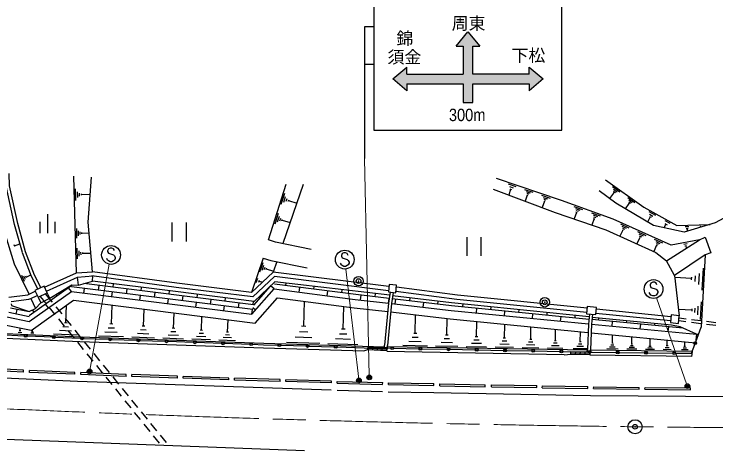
# Model space of a CAD drawing. Units: millimetres, scale not verified. Extents: x 40000 to 680000, y 20000 to 380000.
# Drawn here: x 211213 to 285882, y 273135 to 318927 of the extents above; entities that cross this region are included whole.
import ezdxf
from ezdxf.enums import TextEntityAlignment as Align

# ---------------------------------------------------------------- set-up
doc = ezdxf.new("R2010")
doc.units = ezdxf.units.MM
doc.header["$LTSCALE"] = 1000
doc.header["$PDMODE"] = 32
doc.header["$PDSIZE"] = 500
doc.linetypes.add('CHAIN', pattern=[18.5, 12, -1.5, 3.5, -1.5])
for name, color, linetype, lineweight in [('M-BGD', 7, 'Continuous', 25), ('M-BMK', 2, 'Continuous', 13), ('M-BMK-SRVR', 3, 'Continuous', 25), ('M-STR-HTXT', 7, 'Continuous', 13), ('M-STR-STRC', 7, 'Continuous', 25)]:
    doc.layers.add(name, color=color, linetype=linetype, lineweight=lineweight)
doc.styles.add('ＭＳ Ｐゴシック', font='')
doc.styles.get('ＭＳ Ｐゴシック').set_extended_font_data('MS PGothic')

msp = doc.modelspace()

# ---------------------------------------------------------------- hatches: boundary and pattern name
at = {"layer": 'M-STR-STRC'}
msp.add_hatch(color=256, dxfattribs=at).paths.add_polyline_path([(260002, 309526), (260002, 311526), (266002, 311526), (266002, 310776), (267502, 312026), (266002, 313276), (266002, 312526), (260002, 312526), (260002, 315526), (260752, 315526), (259502, 317026), (258252, 315526), (259002, 315526), (259002, 312526), (253002, 312526), (253002, 313276), (251502, 312026), (253002, 310776), (253002, 311526), (259002, 311526), (259002, 309526)])

# ---------------------------------------------------------------- linework, layer by layer
at = {"layer": 'M-BGD'}
for p, q in [((217798, 299116), (217762, 300341)), ((238277, 294916), (240157, 300865)), ((241983, 300809), (239811, 294530)), ((263765, 300871), (264595, 300592)), ((264040, 300317), (263831, 299695)), ((263903, 300594), (264318, 300454)), ((263937, 300352), (264144, 300282)), ((265519, 300281), (266395, 299986)), ((274872, 300595), (275671, 300024)), ((274977, 300319), (275376, 300034)), ((217993, 299428), (217975, 300041)), ((218193, 299587), (218184, 299894)), ((218395, 299670), (218390, 299823)), ((218393, 299747), (219312, 299774)), ((239630, 298709), (240004, 299895)), ((239921, 298943), (240108, 299536)), ((265810, 299695), (265589, 299038)), ((265689, 300061), (266127, 299914)), ((265749, 299878), (265968, 299805)), ((265755, 299714), (265865, 299677)), ((267319, 299676), (268244, 299365)), ((267498, 299444), (267961, 299288)), ((274986, 299910), (274558, 299311)), ((274936, 299946), (275036, 299875)), ((274982, 300115), (275181, 299972)), ((276514, 299423), (277255, 298893)), ((240165, 299029), (240259, 299326)), ((240387, 299041), (240433, 299189)), ((240410, 299115), (241300, 298834)), ((267626, 299058), (267393, 298364)), ((267562, 299251), (267793, 299173)), ((267568, 299077), (267684, 299038)), ((276620, 298787), (276223, 298231)), ((276574, 298820), (276666, 298754)), ((276611, 299167), (276982, 298902)), ((276616, 298977), (276801, 298845)), ((270746, 298490), (271683, 298152)), ((270924, 298249), (271393, 298080)), ((270985, 298051), (271219, 297966)), ((278734, 297938), (279463, 297539)), ((214757, 297656), (214759, 295656)), ((238977, 296638), (239336, 297778)), ((239257, 296863), (239436, 297433)), ((239492, 296945), (239582, 297230)), ((271046, 297852), (270792, 297150)), ((270987, 297874), (271104, 297831)), ((272634, 297809), (273551, 297477)), ((272927, 297184), (272679, 296496)), ((272808, 297573), (273267, 297407)), ((272868, 297379), (273097, 297296)), ((272870, 297205), (272984, 297164)), ((278899, 297374), (278600, 296828)), ((278808, 297424), (278990, 297325)), ((278817, 297656), (279181, 297457)), ((213958, 296855), (213959, 295655)), ((215558, 296857), (215559, 295656)), ((228011, 296772), (228013, 294771)), ((229512, 296773), (229513, 294773)), ((239704, 296957), (239749, 297099)), ((239727, 297028), (240582, 296758)), ((275728, 296616), (276614, 296216)), ((280561, 296597), (280345, 296203)), ((280429, 296668), (280692, 296525)), ((280442, 297003), (280967, 296715)), ((217910, 295106), (217882, 296147)), ((218076, 295371), (218063, 295891)), ((218246, 295506), (218240, 295766)), ((218418, 295575), (218415, 295705)), ((275971, 295973), (275671, 295309)), ((275883, 296368), (276326, 296168)), ((275916, 295998), (276027, 295948)), ((275927, 296171), (276149, 296071)), ((277529, 295803), (278408, 295406)), ((282592, 296344), (283008, 296355)), ((282702, 296139), (282910, 296144)), ((282806, 296141), (282814, 295829)), ((284161, 296386), (284271, 296389)), ((284216, 296387), (284219, 296250)), ((218416, 295640), (219197, 295661)), ((259364, 295225), (259365, 293225)), ((260864, 295227), (260866, 293226)), ((277770, 295165), (277472, 294505)), ((277683, 295557), (278122, 295358)), ((277715, 295189), (277825, 295140)), ((277727, 295361), (277946, 295261)), ((279323, 294992), (280196, 294598)), ((211284, 294212), (211224, 294409)), ((211254, 294311), (211844, 294492)), ((279562, 294359), (279267, 293705)), ((279476, 294748), (279912, 294551)), ((279508, 294384), (279617, 294334)), ((279519, 294554), (279737, 294455)), ((282463, 294469), (282815, 294538)), ((282586, 294311), (282762, 294345)), ((282674, 294328), (282726, 294065)), ((217969, 292915), (217938, 294056)), ((218151, 293206), (218136, 293776)), ((218337, 293353), (218330, 293638)), ((218526, 293430), (218522, 293572)), ((218524, 293501), (219379, 293524)), ((237699, 293001), (236464, 289333)), ((284737, 293350), (284298, 285667)), ((237360, 291523), (237702, 292538)), ((237615, 291720), (237785, 292227)), ((237826, 291790), (237912, 292043)), ((239152, 292623), (238761, 291492)), ((212509, 290975), (212999, 291212)), ((238761, 291492), (236464, 289333)), ((238017, 291796), (238060, 291923)), ((238038, 291860), (238799, 291603)), ((251089, 289974), (238761, 291492)), ((284082, 291364), (284014, 290192)), ((284506, 291927), (284372, 289583)), ((212342, 290490), (212025, 291142)), ((212425, 290732), (212267, 291059)), ((212549, 290893), (212470, 291056)), ((218056, 290129), (217971, 290968)), ((219570, 290533), (219583, 291094)), ((238915, 291019), (236618, 288860)), ((238966, 290484), (236740, 288391)), ((236980, 290393), (237134, 290853)), ((237248, 290431), (237325, 290661)), ((237287, 290546), (237631, 290430)), ((251043, 289526), (238915, 291019)), ((251181, 289039), (238966, 290484)), ((281482, 291152), (281976, 286861)), ((283267, 290822), (281509, 290923)), ((283275, 290969), (283258, 290676)), ((283674, 291093), (283641, 290507)), ((217352, 290085), (212812, 286863)), ((217309, 289441), (217019, 289848)), ((236598, 287538), (217343, 289940)), ((236680, 288031), (218634, 290283)), ((218651, 289273), (218713, 289769)), ((218775, 290266), (218782, 290323)), ((220201, 289584), (220263, 290080)), ((221752, 289894), (221797, 290254)), ((224730, 289523), (224774, 289881)), ((238466, 290015), (236671, 287977)), ((238880, 289727), (238508, 290054)), ((247564, 289106), (238936, 290224)), ((240130, 290069), (240166, 290342)), ((241554, 289380), (241618, 289876)), ((243106, 289684), (243145, 289990)), ((214532, 289202), (215270, 288295)), ((215024, 288729), (214740, 289300)), ((215796, 288980), (215685, 289135)), ((221628, 288902), (221690, 289398)), ((223179, 289212), (223241, 289708)), ((224606, 288530), (224668, 289026)), ((226156, 288841), (226218, 289337)), ((227707, 289151), (227751, 289507)), ((230685, 288780), (230729, 289137)), ((237512, 288932), (237410, 289022)), ((244529, 288995), (244594, 289491)), ((246082, 289298), (246125, 289637)), ((251132, 288692), (247564, 289106)), ((248082, 288542), (248140, 289039)), ((249630, 288867), (249671, 289218)), ((251228, 289373), (251063, 288197)), ((251527, 289343), (251361, 288162)), ((213011, 288682), (213500, 287628)), ((213763, 288844), (214078, 288253)), ((213971, 288941), (214543, 288237)), ((227583, 288159), (227645, 288655)), ((229134, 288469), (229196, 288965)), ((230561, 287787), (230623, 288283)), ((232111, 288098), (232173, 288594)), ((233662, 288408), (233707, 288768)), ((236639, 288036), (236685, 288398)), ((242027, 285740), (242106, 288401)), ((251063, 288197), (251120, 288694)), ((257741, 287928), (251430, 288657)), ((251754, 288116), (251811, 288613)), ((253301, 288441), (253340, 288776)), ((254734, 287772), (254792, 288269)), ((256282, 288097), (256319, 288419)), ((284301, 288353), (284194, 286473)), ((212808, 287278), (210841, 287685)), ((211451, 287048), (211553, 287538)), ((213349, 287244), (213181, 287480)), ((214862, 287704), (214572, 288112)), ((214922, 287772), (215553, 286996)), ((215649, 287829), (216280, 287053)), ((216722, 286101), (216808, 287982)), ((221566, 285994), (221636, 287994)), ((224983, 285751), (225047, 287568)), ((233538, 287416), (233600, 287912)), ((235089, 287726), (235151, 288222)), ((236516, 287044), (236578, 287540)), ((236896, 287476), (236627, 287713)), ((246236, 285446), (246307, 287857)), ((251063, 288197), (250630, 283736)), ((251361, 288162), (250928, 283707)), ((272384, 286473), (257741, 287928)), ((258952, 287807), (258983, 288120)), ((260395, 287161), (260445, 287659)), ((261938, 287511), (261968, 287813)), ((264924, 287214), (264953, 287506)), ((281096, 286765), (273158, 287558)), ((283307, 287467), (281897, 287547)), ((283314, 287584), (283300, 287349)), ((283634, 287684), (283607, 287214)), ((283961, 287901), (283907, 286961)), ((212813, 286766), (210648, 287214)), ((228172, 285525), (228230, 287171)), ((231149, 285314), (231201, 286800)), ((253896, 284987), (253932, 286958)), ((263381, 286865), (263431, 287362)), ((266367, 286568), (266417, 287066)), ((267910, 286917), (267937, 287199)), ((269353, 286272), (269402, 286769)), ((270895, 286621), (270922, 286892)), ((272437, 287048), (272339, 285975)), ((272736, 287022), (272638, 285955)), ((281052, 286318), (273118, 287109)), ((215932, 286530), (216563, 285754)), ((216879, 286094), (216566, 286108)), ((216658, 286588), (217289, 285812)), ((221732, 285988), (221399, 285999)), ((233927, 285118), (233974, 286454)), ((257260, 284795), (257293, 286570)), ((260418, 284635), (260448, 286255)), ((282409, 285529), (272684, 286453)), ((273392, 286386), (273415, 286622)), ((274838, 285746), (274886, 286244)), ((276379, 286102), (276401, 286325)), ((279366, 285818), (279386, 286028)), ((282679, 286213), (281921, 286309)), ((282701, 286513), (281951, 286607)), ((284266, 286014), (283274, 286138)), ((284289, 286313), (283296, 286438)), ((285876, 286113), (284884, 286238)), ((213020, 285293), (210383, 285839)), ((211943, 285249), (211757, 285258)), ((211850, 285253), (211863, 285533)), ((213166, 285166), (213177, 285404)), ((217311, 285237), (216057, 285294)), ((217017, 285669), (216390, 285697)), ((216941, 285289), (217572, 284513)), ((217668, 285346), (218299, 284570)), ((221883, 285538), (221217, 285561)), ((225272, 285337), (224666, 285358)), ((225134, 285746), (224832, 285757)), ((228309, 285521), (228035, 285530)), ((231273, 285310), (231025, 285319)), ((242249, 285733), (241805, 285746)), ((246436, 285440), (246035, 285452)), ((263387, 284486), (263413, 285963)), ((266177, 284346), (266201, 285690)), ((268799, 284214), (268821, 285432)), ((272339, 285975), (272225, 283268)), ((272638, 285955), (272524, 283240)), ((272638, 285955), (283800, 284894)), ((277826, 285462), (277873, 285960)), ((280813, 285178), (280860, 285676)), ((282354, 285534), (282355, 285553)), ((285854, 285814), (284862, 285939)), ((212028, 285059), (211655, 285076)), ((213317, 285000), (213000, 285014)), ((213245, 285162), (213086, 285170)), ((217919, 284790), (215411, 284904)), ((222852, 284614), (220186, 284707)), ((222201, 285081), (220868, 285128)), ((226152, 284498), (223730, 284583)), ((225560, 284923), (224349, 284965)), ((228695, 284775), (227598, 284813)), ((228434, 285150), (227885, 285169)), ((231621, 284637), (230631, 284672)), ((231385, 284976), (230890, 284993)), ((234352, 284508), (233461, 284539)), ((234139, 284813), (233694, 284828)), ((234038, 285114), (233816, 285121)), ((242879, 284530), (241105, 284583)), ((242453, 285135), (241566, 285161)), ((246621, 284899), (245818, 284923)), ((254217, 284544), (253560, 284555)), ((254061, 284984), (253732, 284990)), ((257408, 284793), (257112, 284798)), ((260553, 284632), (260283, 284637)), ((271449, 284081), (271469, 285172)), ((272600, 285054), (283715, 283998)), ((274869, 283934), (274881, 284838)), ((276937, 283840), (276947, 284641)), ((283857, 284884), (283689, 284945)), ((283800, 284894), (283698, 283999)), ((283881, 284951), (283832, 284817)), ((217951, 284047), (218582, 283271)), ((218678, 284105), (219309, 283329)), ((229231, 284390), (227037, 284467)), ((232105, 284289), (230124, 284359)), ((234787, 284195), (233005, 284258)), ((243748, 283912), (240200, 284018)), ((247794, 283792), (244581, 283888)), ((247007, 284351), (245400, 284399)), ((254538, 284100), (253224, 284123)), ((257838, 283996), (256654, 284017)), ((257549, 284396), (256957, 284406)), ((260945, 283905), (259865, 283925)), ((260682, 284270), (260142, 284280)), ((263867, 283820), (262882, 283838)), ((263627, 284153), (263134, 284162)), ((263510, 284484), (263263, 284488)), ((266614, 283741), (265718, 283757)), ((266395, 284043), (265947, 284051)), ((266288, 284344), (266065, 284348)), ((268997, 283940), (268591, 283947)), ((268900, 284213), (268697, 284216)), ((271627, 283836), (271263, 283842)), ((271540, 284080), (271358, 284083)), ((274944, 283933), (274794, 283935)), ((277003, 283839), (276870, 283841)), ((278936, 283750), (278818, 283752)), ((278877, 283751), (278886, 284457)), ((280697, 283668), (280705, 284284)), ((282570, 283582), (282576, 284106)), ((248435, 283122), (248866, 283271)), ((248866, 283271), (248880, 283571)), ((248866, 283271), (250875, 283179)), ((248873, 283421), (250882, 283329)), ((248880, 283571), (250889, 283479)), ((249366, 283248), (249380, 283548)), ((249866, 283225), (249879, 283525)), ((250365, 283202), (250379, 283502)), ((250605, 283492), (250630, 283736)), ((250865, 283179), (250878, 283479)), ((269724, 282694), (250865, 283073)), ((250875, 283179), (250928, 283707)), ((250889, 283479), (250875, 283179)), ((272213, 283190), (250915, 283577)), ((255187, 283650), (252559, 283697)), ((258422, 283591), (256056, 283634)), ((261479, 283535), (259319, 283575)), ((264354, 283483), (262384, 283519)), ((267056, 283434), (265264, 283466)), ((269596, 283388), (267972, 283417)), ((269195, 283666), (268383, 283680)), ((270453, 282765), (270458, 283065)), ((270458, 283065), (272455, 283036)), ((272163, 283341), (270709, 283367)), ((270953, 282758), (270958, 283058)), ((271804, 283590), (271077, 283603)), ((271453, 282751), (271458, 283051)), ((271954, 282743), (271958, 283043)), ((272192, 283040), (272225, 283268)), ((272451, 282736), (272524, 283240)), ((272455, 283036), (272451, 282736)), ((283364, 283073), (272520, 283212)), ((275463, 283324), (274259, 283340)), ((275165, 283529), (274563, 283537)), ((275017, 283732), (274716, 283736)), ((277464, 283299), (276396, 283313)), ((277199, 283480), (276665, 283487)), ((277068, 283660), (276801, 283663)), ((279341, 283275), (278400, 283287)), ((279108, 283434), (278638, 283441)), ((278992, 283593), (278757, 283596)), ((281103, 283252), (280282, 283263)), ((280900, 283460), (280490, 283465)), ((280800, 283667), (280595, 283669)), ((282914, 283229), (282216, 283238)), ((282742, 283405), (282393, 283410)), ((282657, 283581), (282482, 283583)), ((283364, 283073), (283288, 282524)), ((218961, 282806), (219592, 282030)), ((219687, 282863), (220319, 282087)), ((269724, 282694), (270453, 282765)), ((270453, 282765), (272451, 282736)), ((270456, 282915), (272453, 282886)), ((283288, 282524), (272450, 282663)), ((219970, 281564), (220601, 280788)), ((220697, 281622), (221328, 280846)), ((212224, 280887), (207393, 281096)), ((212233, 281086), (207402, 281296)), ((212224, 280887), (212233, 281086)), ((212847, 280850), (212855, 281050)), ((217684, 280645), (212847, 280850)), ((217693, 280845), (212855, 281050)), ((217684, 280645), (217693, 280845)), ((218310, 280626), (218319, 280825)), ((223153, 280621), (218319, 280825)), ((223145, 280421), (218310, 280626)), ((220980, 280323), (221611, 279547)), ((221707, 280380), (222338, 279604)), ((223145, 280421), (223153, 280621)), ((223754, 280415), (223761, 280614)), ((228601, 280232), (223754, 280415)), ((228609, 280432), (223761, 280614)), ((228601, 280232), (228609, 280432)), ((229209, 280217), (229216, 280417)), ((234048, 280049), (229209, 280217)), ((234055, 280249), (229216, 280417)), ((234048, 280049), (234055, 280249)), ((234662, 280028), (234668, 280228)), ((239509, 279879), (234662, 280028)), ((239515, 280079), (234668, 280228)), ((239509, 279879), (239515, 280079)), ((240117, 279867), (240123, 280067)), ((244998, 279925), (240123, 280067)), ((244992, 279725), (240117, 279867)), ((244992, 279725), (244998, 279925)), ((245592, 279695), (245597, 279895)), ((245592, 279695), (250426, 279576)), ((245597, 279895), (250431, 279776)), ((250426, 279576), (250431, 279776)), ((251038, 279542), (251042, 279742)), ((251038, 279542), (255883, 279450)), ((251042, 279742), (255886, 279650)), ((255883, 279450), (255886, 279650)), ((256510, 279426), (256514, 279626)), ((256510, 279426), (261343, 279320)), ((256514, 279626), (261347, 279520)), ((261343, 279320), (261347, 279520)), ((261987, 279320), (261990, 279520)), ((261987, 279320), (266816, 279237)), ((261990, 279520), (266819, 279437)), ((266816, 279237), (266819, 279437)), ((267410, 279212), (267414, 279412)), ((267414, 279412), (272267, 279329)), ((272264, 279129), (272267, 279329)), ((272871, 279125), (272874, 279325)), ((272874, 279325), (277715, 279253)), ((221990, 279081), (222621, 278305)), ((222717, 279138), (223348, 278362)), ((267410, 279212), (272264, 279129)), ((272871, 279125), (277712, 279053)), ((277712, 279053), (277715, 279253)), ((278332, 279053), (278334, 279253)), ((278332, 279053), (283173, 279004)), ((278334, 279253), (283175, 279204)), ((283173, 279004), (283175, 279204)), ((223000, 277839), (223631, 277064)), ((223726, 277897), (224357, 277121)), ((224009, 276598), (224640, 275822)), ((224736, 276655), (225367, 275879)), ((225019, 275356), (225650, 274580)), ((225746, 275414), (226377, 274638)), ((226029, 274115), (226660, 273339)), ((226755, 274172), (227387, 273396))]:
    msp.add_line(p, q, dxfattribs=at)
for points in [[(212826, 289149), (211270, 292352), (210166, 295939), (209092, 300602), (209054, 302065)], [(212101, 293571), (211262, 296580), (210390, 300624), (210337, 301976)], [(212438, 293665), (211602, 296664), (210739, 300668), (210686, 301990)], [(217859, 291411), (217689, 297760), (217571, 301688)], [(219548, 291542), (219100, 296803), (219443, 301610)], [(284115, 294949), (281105, 294352), (274955, 297130), (269468, 299111), (262536, 301443)], [(274118, 301318), (278205, 298399), (281726, 296471), (285274, 296566)], [(262182, 300311), (268771, 297849), (274158, 295984), (279492, 293604), (280612, 292718)], [(289884, 299964), (289102, 298506), (285799, 296723), (282493, 295733), (279255, 296441), (275238, 298813), (273451, 300123)], [(242806, 293918), (239017, 294692), (238277, 294916)], [(213748, 289712), (213068, 291031), (212111, 293541)], [(214066, 289860), (213388, 291174), (212438, 293665)], [(237699, 293001), (238527, 292751), (242406, 291958)], [(214463, 289894), (217859, 291411), (219548, 291542)], [(236464, 289333), (228515, 290319), (219548, 291542)], [(210900, 288137), (210954, 287961), (212807, 287307), (213500, 287628), (214078, 288253), (215024, 288729), (217358, 290164), (218056, 290129), (219570, 290533)], [(214653, 289486), (217971, 290968), (219583, 291094)], [(236618, 288860), (228457, 289872), (219488, 291096)], [(236740, 288391), (228399, 289426), (219570, 290533)], [(236516, 287044), (238880, 289727), (247505, 288609), (251063, 288197)], [(272176, 287671), (258377, 289052), (251885, 289892)], [(208270, 286982), (208483, 286653), (210455, 286744), (212819, 286254), (217309, 289441), (236516, 287044)], [(210676, 288848), (212670, 289103), (212826, 289149), (213470, 289472)], [(210924, 288375), (212773, 288612), (213011, 288682), (213681, 289018)], [(272409, 286739), (272409, 286739), (257757, 288246), (251478, 288998)], [(272137, 287223), (258326, 288605), (251839, 289444)], [(213020, 285293), (217544, 288504), (236876, 286092)], [(236876, 286092), (239239, 288773), (247395, 287716), (250972, 287302), (250976, 287301)], [(251361, 288162), (257715, 287428), (272340, 285991)], [(251274, 287266), (257619, 286532), (272251, 285095), (272301, 285089)], [(283800, 284894), (282081, 285678), (281141, 285854), (272706, 286692)], [(206288, 284661), (218228, 284125), (237752, 283441), (248435, 283122)], [(206311, 285161), (218248, 284625), (237768, 283941), (250612, 283558)]]:
    msp.add_lwpolyline(points, dxfattribs=at)
for points in [[(285341, 293548), (284737, 293350), (281482, 291152), (280612, 292718), (284115, 294949), (284743, 295223)], [(213763, 288844), (214740, 289300), (214405, 290018), (213428, 289563)], [(251906, 290101), (251110, 290181), (251030, 289393), (251826, 289312)], [(273175, 287756), (272192, 287843), (272124, 287076), (273108, 286989)], [(281976, 286861), (281113, 286946), (281034, 286140), (281896, 286055)]]:
    msp.add_lwpolyline(points, close=True, dxfattribs=at)
for centre in [(247863, 290553), (247863, 290553), (267668, 288293), (267668, 288293)]:
    msp.add_circle(centre, 500, dxfattribs=at)
for p in [(247863, 290553), (247863, 290553), (267668, 288293), (267668, 288293)]:
    msp.add_point(p, dxfattribs=at)
at = {"layer": 'M-BMK', "linetype": 'CHAIN'}
msp.add_arc((300809, 2275302), 2000373, 263.59628, 274.94766, dxfattribs=at)
at = {"layer": 'M-BMK-SRVR'}
msp.add_circle((277274, 275067), 750, dxfattribs=at)
msp.add_point((277274, 275067), dxfattribs=at)
at = {"layer": 'M-STR-HTXT'}
for p, q in [((249002, 280470), (248502, 303575)), ((219280, 281091), (221348, 292337)), ((247890, 280143), (246513, 291828)), ((282790, 279524), (279572, 288755))]:
    msp.add_line(p, q, dxfattribs=at)
at = {"layer": 'M-STR-STRC'}
for p, q in [((249502, 317575), (248502, 317575)), ((248502, 317575), (248502, 303575)), ((258252, 315526), (259502, 317026)), ((259502, 317026), (260752, 315526)), ((258252, 315526), (259002, 315526)), ((259002, 315526), (259002, 312526)), ((260002, 312526), (260002, 315526)), ((260002, 315526), (260752, 315526)), ((249502, 313575), (248502, 313575)), ((251502, 312026), (253002, 313276)), ((253002, 312526), (253002, 313276)), ((266002, 312526), (266002, 313276)), ((266002, 313276), (267502, 312026)), ((253002, 312526), (259002, 312526)), ((266002, 312526), (260002, 312526)), ((253002, 310776), (251502, 312026)), ((253002, 311526), (253002, 310776)), ((253002, 311526), (259002, 311526)), ((260002, 311526), (266002, 311526)), ((267502, 312026), (266002, 310776)), ((266002, 311526), (266002, 310776)), ((221257, 293963), (221166, 293781)), ((221166, 293781), (221167, 293690)), ((221167, 293690), (221258, 293509)), ((221439, 294054), (221257, 293963)), ((221258, 293509), (221803, 293327)), ((221621, 294055), (221439, 294054)), ((221803, 293964), (221621, 294055)), ((221894, 293782), (221803, 293964)), ((246122, 293466), (246031, 293284)), ((246304, 293557), (246122, 293466)), ((246485, 293558), (246304, 293557)), ((246667, 293467), (246485, 293558)), ((246758, 293285), (246667, 293467)), ((221167, 292781), (221076, 292963)), ((221258, 292690), (221167, 292781)), ((221803, 293327), (221894, 293236)), ((221895, 292782), (221804, 292691)), ((221894, 293236), (221985, 293055)), ((221986, 292964), (221895, 292782)), ((221985, 293055), (221986, 292964)), ((246031, 293284), (246031, 293193)), ((246031, 293193), (246122, 293012)), ((246122, 293012), (246668, 292830)), ((246668, 292830), (246759, 292739)), ((246759, 292739), (246850, 292558)), ((221440, 292600), (221258, 292690)), ((221622, 292600), (221440, 292600)), ((221804, 292691), (221622, 292600)), ((246032, 292284), (245941, 292466)), ((246123, 292193), (246032, 292284)), ((246305, 292103), (246123, 292193)), ((246487, 292103), (246305, 292103)), ((246668, 292194), (246487, 292103)), ((246759, 292285), (246668, 292194)), ((246850, 292467), (246759, 292285)), ((246850, 292558), (246850, 292467)), ((278969, 290337), (278878, 290156)), ((278878, 290156), (278879, 290065)), ((278879, 290065), (278970, 289883)), ((279151, 290429), (278969, 290337)), ((278970, 289883), (279515, 289701)), ((279333, 290429), (279151, 290429)), ((279515, 290338), (279333, 290429)), ((279606, 290156), (279515, 290338)), ((278879, 289155), (278788, 289337)), ((278970, 289065), (278879, 289155)), ((279152, 288974), (278970, 289065)), ((279334, 288974), (279152, 288974)), ((279516, 289065), (279334, 288974)), ((279515, 289701), (279606, 289611)), ((279607, 289156), (279516, 289065)), ((279606, 289611), (279697, 289429)), ((279698, 289338), (279607, 289156)), ((279697, 289429), (279698, 289338)), ((283730, 284090), (284298, 285667)), ((209601, 284863), (212299, 284742)), ((212599, 284728), (215297, 284607)), ((215596, 284594), (218242, 284475)), ((218242, 284475), (218294, 284473)), ((218594, 284463), (221293, 284368)), ((221593, 284358), (224292, 284263)), ((224591, 284252), (227290, 284158)), ((227590, 284147), (230289, 284053)), ((230589, 284042), (233288, 283948)), ((233588, 283937), (236286, 283842)), ((236586, 283832), (237764, 283791)), ((237764, 283791), (239285, 283745)), ((283292, 282874), (283628, 283807)), ((239585, 283736), (242285, 283656)), ((242585, 283647), (245284, 283566)), ((245584, 283557), (248445, 283472)), ((248445, 283472), (251283, 283418)), ((251583, 283412), (254283, 283361)), ((254583, 283355), (257283, 283304)), ((257583, 283298), (260283, 283247)), ((260583, 283241), (263283, 283189)), ((263583, 283184), (266283, 283132)), ((266583, 283127), (269283, 283075)), ((269583, 283069), (272283, 283018)), ((272583, 283012), (272729, 283010)), ((272729, 283010), (275283, 282977)), ((275583, 282973), (278284, 282938)), ((278584, 282934), (281284, 282900)), ((281584, 282896), (283292, 282874)), ((245574, 278945), (250408, 278826)), ((251024, 278792), (255868, 278700))]:
    msp.add_line(p, q, dxfattribs=at)
msp.add_lwpolyline([(249502, 306575), (269502, 306575), (269502, 321575), (249502, 321575)], close=True, dxfattribs=at)
for points in [[(259002, 311526), (259002, 309526), (260002, 309526), (260002, 311526)], [(244935, 278967), (217967, 279884), (201575, 280633), (179817, 281821), (152422, 283652)], [(255868, 278700), (272549, 278393), (302892, 278171), (330090, 278407)], [(242094, 272515), (203728, 273974), (179005, 275339), (163090, 276360), (150994, 277231)]]:
    msp.add_lwpolyline(points, dxfattribs=at)
for centre, radius in [((221531, 293327), 1000), ((246395, 292830), 1000), ((279243, 289701), 1000), ((212449, 284735), 150), ((212449, 284735), 120), ((212449, 284735), 100), ((215446, 284601), 150), ((215446, 284601), 120), ((215446, 284601), 100), ((218444, 284468), 150), ((218444, 284468), 120), ((218444, 284468), 100), ((221443, 284363), 150), ((221443, 284363), 120), ((221443, 284363), 100), ((224441, 284258), 150), ((224441, 284258), 120), ((224441, 284258), 100), ((227440, 284153), 150), ((227440, 284153), 120), ((227440, 284153), 100), ((230439, 284047), 150), ((230439, 284047), 120), ((230439, 284047), 100), ((233438, 283942), 150), ((233438, 283942), 120), ((233438, 283942), 100), ((236436, 283837), 150), ((236436, 283837), 120), ((236436, 283837), 100), ((239435, 283741), 150), ((239435, 283741), 120), ((239435, 283741), 100), ((242435, 283651), 150), ((242435, 283651), 120), ((242435, 283651), 100), ((283679, 283948), 150), ((283679, 283948), 120), ((283679, 283948), 100), ((245434, 283562), 150), ((245434, 283562), 120), ((245434, 283562), 100), ((251433, 283415), 150), ((251433, 283415), 120), ((251433, 283415), 100), ((254433, 283358), 150), ((254433, 283358), 120), ((254433, 283358), 100), ((257433, 283301), 150), ((257433, 283301), 120), ((257433, 283301), 100), ((260433, 283244), 150), ((260433, 283244), 120), ((260433, 283244), 100), ((263433, 283187), 150), ((263433, 283187), 120), ((263433, 283187), 100), ((266433, 283129), 150), ((266433, 283129), 120), ((266433, 283129), 100), ((269433, 283072), 150), ((269433, 283072), 120), ((269433, 283072), 100), ((272433, 283015), 150), ((272433, 283015), 120), ((272433, 283015), 100), ((275433, 282975), 150), ((275433, 282975), 120), ((275433, 282975), 100), ((278434, 282936), 150), ((278434, 282936), 120), ((278434, 282936), 100), ((281434, 282898), 150), ((281434, 282898), 120), ((281434, 282898), 100), ((219252, 280944), 150), ((219252, 280944), 120), ((219252, 280944), 90), ((219252, 280944), 60), ((219252, 280944), 30), ((219252, 280944), 20), ((247907, 279994), 150), ((247907, 279994), 120), ((247907, 279994), 90), ((247907, 279994), 60), ((247907, 279994), 30), ((247907, 279994), 20), ((249006, 280320), 150), ((249006, 280320), 120), ((249006, 280320), 90), ((249006, 280320), 60), ((249006, 280320), 30), ((249006, 280320), 20), ((282839, 279382), 150), ((282839, 279382), 120), ((282839, 279382), 90), ((282839, 279382), 60), ((282839, 279382), 30), ((282839, 279382), 20)]:
    msp.add_circle(centre, radius, dxfattribs=at)
for p in [(219252, 280944), (247907, 279994), (249006, 280320), (282839, 279382)]:
    msp.add_point(p, dxfattribs=at)

# ---------------------------------------------------------------- texts
at = {"layer": 'M-STR-STRC', "style": 'ＭＳ Ｐゴシック'}
for s, p in [('周東', (259567, 317938)), ('錦', (252780, 316348)), ('須金', (252741, 314359)), ('下松', (265935, 314538))]:
    msp.add_text(s, height=1320, dxfattribs=at).set_placement(p, align=Align.MIDDLE_CENTER)
at = {"layer": 'M-STR-STRC', "style": 'ＭＳ Ｐゴシック', "width": 0.9}
msp.add_text('300m', height=1320, dxfattribs=at).set_placement((259416, 308209), align=Align.MIDDLE_CENTER)

doc.saveas('drawing.dxf')
